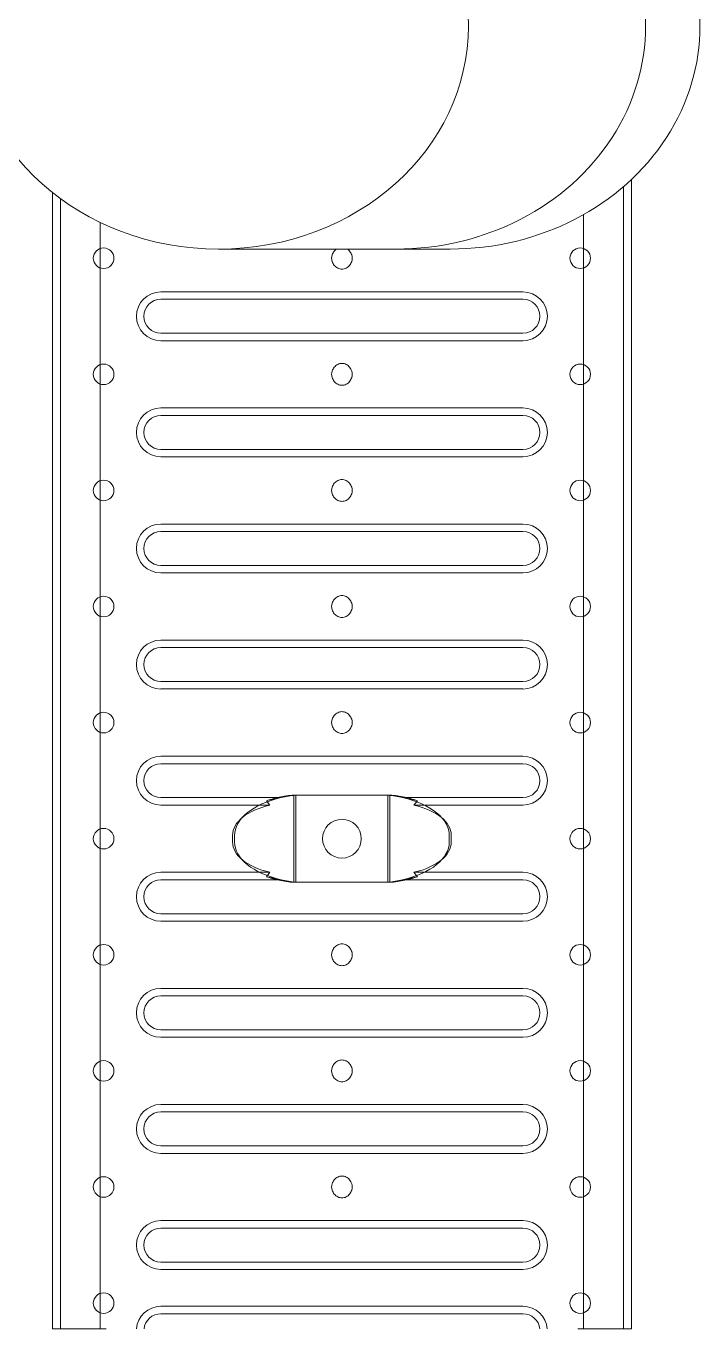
# Model space of a CAD drawing. Header units: inches. Extents: x 211391 to 214260, y -106888 to -102532.
# Drawn here: x 212222.01 to 212226.66, y -104768.54 to -104759.54 of the extents above; entities that cross this region are included whole.
import ezdxf

# ---------------------------------------------------------------- set-up
doc = ezdxf.new("R2010")
doc.units = ezdxf.units.IN
doc.header["$MEASUREMENT"] = 0
doc.layers.add('FIXTURES', color=8, linetype='Continuous', lineweight=9)
doc.layers.add('TEXT', color=3, linetype='Continuous', lineweight=9)

# ---------------------------------------------------------------- blocks, each defined once
blk = doc.blocks.new('ETJHTEj')
at = {"layer": 'FIXTURES', "color": 252, "extrusion": (-2.05085e-07, 7.76119e-08, 1)}
for p, q in [((1144.1028, 549.2531), (1144.1028, 548.8814, 0)), ((1152.0433, 549.2531), (1144.1028, 549.2531)), ((1144.1028, 549.1971, 0), (1151.9929, 549.1971, 0)), ((1144.1028, 548.9224, 0), (1151.8005, 548.9224, 0)), ((1144.2076, 548.5033, 0), (1144.2076, 546.0028, 0)), ((1144.2591, 548.5033, 0), (1144.2591, 546.0028, 0)), ((1144.5135, 546.0028, 0), (1144.5135, 548.5033, 0)), ((1144.565, 546.0028, 0), (1144.565, 548.5033, 0)), ((1144.7995, 548.5033, 0), (1144.7995, 546.0028, 0)), ((1144.851, 548.5033, 0), (1144.851, 546.0028, 0)), ((1145.3156, 546.0028, 0), (1145.3156, 548.5033, 0)), ((1145.3671, 546.0028, 0), (1145.3671, 548.5033, 0)), ((1145.6017, 548.5033, 0), (1145.6017, 546.0028, 0)), ((1145.6532, 548.5033, 0), (1145.6532, 546.0028, 0)), ((1146.1176, 546.0028, 0), (1146.1176, 548.5033, 0)), ((1146.1691, 546.0028, 0), (1146.1691, 548.5033, 0)), ((1146.4036, 548.5033, 0), (1146.4036, 546.0028, 0)), ((1146.4551, 548.5033, 0), (1146.4551, 546.0028, 0)), ((1146.9195, 546.0028, 0), (1146.9195, 548.5033, 0)), ((1146.971, 546.0028, 0), (1146.971, 548.5033, 0)), ((1147.2055, 548.5033, 0), (1147.2055, 547.6724, 0)), ((1147.257, 548.5033, 0), (1147.257, 547.75, 0)), ((1147.7214, 547.75, 0), (1147.7214, 548.5033, 0)), ((1147.7729, 547.6724, 0), (1147.7729, 548.5033, 0)), ((1148.0075, 548.5033, 0), (1148.0075, 546.0028, 0)), ((1148.059, 548.5033, 0), (1148.059, 546.0028, 0)), ((1148.5234, 546.0028, 0), (1148.5234, 548.5033, 0)), ((1148.5749, 546.0028, 0), (1148.5749, 548.5033, 0)), ((1148.8094, 548.5033, 0), (1148.8094, 546.0028, 0)), ((1148.8609, 548.5033, 0), (1148.8609, 546.0028, 0)), ((1149.3253, 546.0028, 0), (1149.3253, 548.5033, 0)), ((1149.3768, 546.0028, 0), (1149.3768, 548.5033, 0)), ((1149.6113, 548.5033, 0), (1149.6113, 546.0028, 0)), ((1149.6628, 548.5033, 0), (1149.6628, 546.0028, 0)), ((1150.1272, 546.0028, 0), (1150.1272, 548.5033, 0)), ((1150.1272, 546.0028, 0), (1150.1272, 548.5033, 0)), ((1150.1787, 546.0028, 0), (1150.1787, 548.5033, 0)), ((1150.1787, 546.0028, 0), (1150.1787, 548.5033, 0)), ((1150.4133, 548.5033, 0), (1150.4133, 546.0028, 0)), ((1150.4133, 548.5033, 0), (1150.4133, 546.0028, 0)), ((1150.4648, 548.5033, 0), (1150.4648, 546.0028, 0)), ((1150.4648, 548.5033, 0), (1150.4648, 546.0028, 0)), ((1150.9292, 546.0028, 0), (1150.9292, 548.5033, 0)), ((1150.9807, 546.0028, 0), (1150.9807, 548.5033, 0)), ((1151.2152, 548.5033, 0), (1151.2152, 546.0028, 0)), ((1151.2667, 548.5033, 0), (1151.2667, 546.0028, 0)), ((1147.4665, 548.0085, 0), (1147.5119, 548.0085, 0)), ((1147.5119, 547.9945, 0), (1147.4665, 547.9945, 0)), ((1147.2267, 547.7742, 0), (1147.257, 547.75, 0)), ((1147.7214, 547.75, 0), (1147.7518, 547.7742, 0)), ((1147.1886, 547.5972, 0), (1147.1886, 546.9089, 0)), ((1147.1886, 547.5849, 0), (1147.7899, 547.5849, 0)), ((1147.1886, 547.5708, 0), (1147.7899, 547.5708, 0)), ((1147.7899, 547.5972, 0), (1147.7899, 546.9089, 0)), ((1145.8252, 547.2951, 0), (1145.8207, 547.289, 0)), ((1145.8301, 547.3006, 0), (1145.8252, 547.2951, 0)), ((1145.8359, 547.3057, 0), (1145.8301, 547.3006, 0)), ((1145.8422, 547.3104, 0), (1145.8359, 547.3057, 0)), ((1145.8488, 547.3144, 0), (1145.8422, 547.3104, 0)), ((1145.8555, 547.3177, 0), (1145.8488, 547.3144, 0)), ((1145.8627, 547.3204, 0), (1145.8555, 547.3177, 0)), ((1145.9153, 547.3177, 0), (1145.9081, 547.3204, 0)), ((1145.922, 547.3144, 0), (1145.9153, 547.3177, 0)), ((1145.9285, 547.3104, 0), (1145.922, 547.3144, 0)), ((1145.9349, 547.3057, 0), (1145.9285, 547.3104, 0)), ((1145.9406, 547.3006, 0), (1145.9349, 547.3057, 0)), ((1145.9455, 547.2951, 0), (1145.9406, 547.3006, 0)), ((1145.95, 547.289, 0), (1145.9455, 547.2951, 0)), ((1146.6271, 547.2951, 0), (1146.6227, 547.289, 0)), ((1146.6321, 547.3006, 0), (1146.6271, 547.2951, 0)), ((1146.6378, 547.3057, 0), (1146.6321, 547.3006, 0)), ((1146.6442, 547.3104, 0), (1146.6378, 547.3057, 0)), ((1146.6507, 547.3144, 0), (1146.6442, 547.3104, 0)), ((1146.6574, 547.3177, 0), (1146.6507, 547.3144, 0)), ((1146.6646, 547.3204, 0), (1146.6574, 547.3177, 0)), ((1146.7172, 547.3177, 0), (1146.71, 547.3204, 0)), ((1146.7239, 547.3144, 0), (1146.7172, 547.3177, 0)), ((1146.7304, 547.3104, 0), (1146.7239, 547.3144, 0)), ((1146.7368, 547.3057, 0), (1146.7304, 547.3104, 0)), ((1146.7425, 547.3006, 0), (1146.7368, 547.3057, 0)), ((1146.7475, 547.2951, 0), (1146.7425, 547.3006, 0)), ((1146.752, 547.289, 0), (1146.7475, 547.2951, 0)), ((1148.231, 547.2951, 0), (1148.2265, 547.289, 0)), ((1148.2359, 547.3006, 0), (1148.231, 547.2951, 0)), ((1148.2417, 547.3057, 0), (1148.2359, 547.3006, 0)), ((1148.248, 547.3104, 0), (1148.2417, 547.3057, 0)), ((1148.2546, 547.3144, 0), (1148.248, 547.3104, 0)), ((1148.2613, 547.3177, 0), (1148.2546, 547.3144, 0)), ((1148.2685, 547.3204, 0), (1148.2613, 547.3177, 0)), ((1148.3211, 547.3177, 0), (1148.3139, 547.3204, 0)), ((1148.3278, 547.3144, 0), (1148.3211, 547.3177, 0)), ((1148.3343, 547.3104, 0), (1148.3278, 547.3144, 0)), ((1148.3407, 547.3057, 0), (1148.3343, 547.3104, 0)), ((1148.3464, 547.3006, 0), (1148.3407, 547.3057, 0)), ((1148.3513, 547.2951, 0), (1148.3464, 547.3006, 0)), ((1148.3558, 547.289, 0), (1148.3513, 547.2951, 0)), ((1149.0329, 547.2951, 0), (1149.0285, 547.289, 0)), ((1149.0379, 547.3006, 0), (1149.0329, 547.2951, 0)), ((1149.0436, 547.3057, 0), (1149.0379, 547.3006, 0)), ((1149.05, 547.3104, 0), (1149.0436, 547.3057, 0)), ((1149.0565, 547.3144, 0), (1149.05, 547.3104, 0)), ((1149.0632, 547.3177, 0), (1149.0565, 547.3144, 0)), ((1149.0704, 547.3204, 0), (1149.0632, 547.3177, 0)), ((1149.123, 547.3177, 0), (1149.1158, 547.3204, 0)), ((1149.1297, 547.3144, 0), (1149.123, 547.3177, 0)), ((1149.1362, 547.3104, 0), (1149.1297, 547.3144, 0)), ((1149.1426, 547.3057, 0), (1149.1362, 547.3104, 0)), ((1149.1483, 547.3006, 0), (1149.1426, 547.3057, 0)), ((1149.1533, 547.2951, 0), (1149.1483, 547.3006, 0)), ((1149.1578, 547.289, 0), (1149.1533, 547.2951, 0)), ((1149.8349, 547.2951, 0), (1149.8304, 547.289, 0)), ((1149.8398, 547.3006, 0), (1149.8349, 547.2951, 0)), ((1149.8455, 547.3057, 0), (1149.8398, 547.3006, 0)), ((1149.8519, 547.3104, 0), (1149.8455, 547.3057, 0)), ((1149.8585, 547.3144, 0), (1149.8519, 547.3104, 0)), ((1149.8651, 547.3177, 0), (1149.8585, 547.3144, 0)), ((1149.8723, 547.3204, 0), (1149.8651, 547.3177, 0)), ((1149.9249, 547.3177, 0), (1149.9177, 547.3204, 0)), ((1149.9316, 547.3144, 0), (1149.9249, 547.3177, 0)), ((1149.9382, 547.3104, 0), (1149.9316, 547.3144, 0)), ((1149.9445, 547.3057, 0), (1149.9382, 547.3104, 0)), ((1149.9503, 547.3006, 0), (1149.9445, 547.3057, 0)), ((1149.9552, 547.2951, 0), (1149.9503, 547.3006, 0)), ((1149.9597, 547.289, 0), (1149.9552, 547.2951, 0)), ((1150.6368, 547.2951, 0), (1150.6323, 547.289, 0)), ((1150.6368, 547.2951, 0), (1150.6323, 547.289, 0)), ((1150.6417, 547.3006, 0), (1150.6368, 547.2951, 0)), ((1150.6417, 547.3006, 0), (1150.6368, 547.2951, 0)), ((1150.6475, 547.3057, 0), (1150.6417, 547.3006, 0)), ((1150.6475, 547.3057, 0), (1150.6417, 547.3006, 0)), ((1150.6538, 547.3104, 0), (1150.6475, 547.3057, 0)), ((1150.6538, 547.3104, 0), (1150.6475, 547.3057, 0)), ((1150.6604, 547.3144, 0), (1150.6538, 547.3104, 0)), ((1150.6604, 547.3144, 0), (1150.6538, 547.3104, 0)), ((1150.6671, 547.3177, 0), (1150.6604, 547.3144, 0)), ((1150.6671, 547.3177, 0), (1150.6604, 547.3144, 0)), ((1150.6743, 547.3204, 0), (1150.6671, 547.3177, 0)), ((1150.6743, 547.3204, 0), (1150.6671, 547.3177, 0)), ((1150.7269, 547.3177, 0), (1150.7197, 547.3204, 0)), ((1150.7269, 547.3177, 0), (1150.7197, 547.3204, 0)), ((1150.7336, 547.3144, 0), (1150.7269, 547.3177, 0)), ((1150.7336, 547.3144, 0), (1150.7269, 547.3177, 0)), ((1150.7401, 547.3104, 0), (1150.7336, 547.3144, 0)), ((1150.7401, 547.3104, 0), (1150.7336, 547.3144, 0)), ((1150.7465, 547.3057, 0), (1150.7401, 547.3104, 0)), ((1150.7465, 547.3057, 0), (1150.7401, 547.3104, 0)), ((1150.7522, 547.3006, 0), (1150.7465, 547.3057, 0)), ((1150.7522, 547.3006, 0), (1150.7465, 547.3057, 0)), ((1150.7572, 547.2951, 0), (1150.7522, 547.3006, 0)), ((1150.7572, 547.2951, 0), (1150.7522, 547.3006, 0)), ((1150.7616, 547.289, 0), (1150.7572, 547.2951, 0)), ((1150.7616, 547.289, 0), (1150.7572, 547.2951, 0)), ((1151.4387, 547.2951, 0), (1151.4343, 547.289, 0)), ((1151.4437, 547.3006, 0), (1151.4387, 547.2951, 0)), ((1151.4494, 547.3057, 0), (1151.4437, 547.3006, 0)), ((1151.4558, 547.3104, 0), (1151.4494, 547.3057, 0)), ((1151.4623, 547.3144, 0), (1151.4558, 547.3104, 0)), ((1151.469, 547.3177, 0), (1151.4623, 547.3144, 0)), ((1151.4762, 547.3204, 0), (1151.469, 547.3177, 0)), ((1151.5288, 547.3177, 0), (1151.5216, 547.3204, 0)), ((1151.5355, 547.3144, 0), (1151.5288, 547.3177, 0)), ((1151.542, 547.3104, 0), (1151.5355, 547.3144, 0)), ((1151.5484, 547.3057, 0), (1151.542, 547.3104, 0)), ((1151.5541, 547.3006, 0), (1151.5484, 547.3057, 0)), ((1151.5591, 547.2951, 0), (1151.5541, 547.3006, 0)), ((1151.5622, 547.2909, 0), (1151.5591, 547.2951, 0)), ((1145.8102, 547.2604, 0), (1145.8098, 547.2531, 0)), ((1145.8098, 547.2531, 0), (1145.8102, 547.2457, 0)), ((1145.8116, 547.2679, 0), (1145.8102, 547.2604, 0)), ((1145.8102, 547.2457, 0), (1145.8116, 547.2382, 0)), ((1145.8138, 547.2753, 0), (1145.8116, 547.2679, 0)), ((1145.8116, 547.2382, 0), (1145.8138, 547.2308, 0)), ((1145.8169, 547.2824, 0), (1145.8138, 547.2753, 0)), ((1145.8138, 547.2308, 0), (1145.8169, 547.2238, 0)), ((1145.8207, 547.289, 0), (1145.8169, 547.2824, 0)), ((1145.8169, 547.2238, 0), (1145.8207, 547.2171, 0)), ((1145.8207, 547.2171, 0), (1145.8252, 547.211, 0)), ((1145.8252, 547.211, 0), (1145.8301, 547.2055, 0)), ((1145.8301, 547.2055, 0), (1145.8359, 547.2004, 0)), ((1145.8359, 547.2004, 0), (1145.8422, 547.1957, 0)), ((1145.9285, 547.1957, 0), (1145.9349, 547.2004, 0)), ((1145.9349, 547.2004, 0), (1145.9406, 547.2055, 0)), ((1145.9406, 547.2055, 0), (1145.9455, 547.211, 0)), ((1145.9455, 547.211, 0), (1145.95, 547.2171, 0)), ((1145.9539, 547.2824, 0), (1145.95, 547.289, 0)), ((1145.95, 547.2171, 0), (1145.9539, 547.2238, 0)), ((1145.957, 547.2753, 0), (1145.9539, 547.2824, 0)), ((1145.9539, 547.2238, 0), (1145.957, 547.2308, 0)), ((1145.9592, 547.2679, 0), (1145.957, 547.2753, 0)), ((1145.957, 547.2308, 0), (1145.9592, 547.2382, 0)), ((1145.9605, 547.2604, 0), (1145.9592, 547.2679, 0)), ((1145.9592, 547.2382, 0), (1145.9605, 547.2457, 0)), ((1145.961, 547.2531, 0), (1145.9605, 547.2604, 0)), ((1145.9605, 547.2457, 0), (1145.961, 547.2531, 0)), ((1146.6122, 547.2604, 0), (1146.6117, 547.2531, 0)), ((1146.6117, 547.2531, 0), (1146.6122, 547.2457, 0)), ((1146.6135, 547.2679, 0), (1146.6122, 547.2604, 0)), ((1146.6122, 547.2457, 0), (1146.6135, 547.2382, 0)), ((1146.6157, 547.2753, 0), (1146.6135, 547.2679, 0)), ((1146.6135, 547.2382, 0), (1146.6157, 547.2308, 0)), ((1146.6188, 547.2824, 0), (1146.6157, 547.2753, 0)), ((1146.6157, 547.2308, 0), (1146.6188, 547.2238, 0)), ((1146.6227, 547.289, 0), (1146.6188, 547.2824, 0)), ((1146.6188, 547.2238, 0), (1146.6227, 547.2171, 0)), ((1146.6227, 547.2171, 0), (1146.6271, 547.211, 0)), ((1146.6271, 547.211, 0), (1146.6321, 547.2055, 0)), ((1146.6321, 547.2055, 0), (1146.6378, 547.2004, 0)), ((1146.6378, 547.2004, 0), (1146.6442, 547.1957, 0)), ((1146.7304, 547.1957, 0), (1146.7368, 547.2004, 0)), ((1146.7368, 547.2004, 0), (1146.7425, 547.2055, 0)), ((1146.7425, 547.2055, 0), (1146.7475, 547.211, 0)), ((1146.7475, 547.211, 0), (1146.752, 547.2171, 0)), ((1146.7558, 547.2824, 0), (1146.752, 547.289, 0)), ((1146.752, 547.2171, 0), (1146.7558, 547.2238, 0)), ((1146.7589, 547.2753, 0), (1146.7558, 547.2824, 0)), ((1146.7558, 547.2238, 0), (1146.7589, 547.2308, 0)), ((1146.7611, 547.2679, 0), (1146.7589, 547.2753, 0)), ((1146.7589, 547.2308, 0), (1146.7611, 547.2382, 0)), ((1146.7624, 547.2604, 0), (1146.7611, 547.2679, 0)), ((1146.7611, 547.2382, 0), (1146.7624, 547.2457, 0)), ((1146.7629, 547.2531, 0), (1146.7624, 547.2604, 0)), ((1146.7624, 547.2457, 0), (1146.7629, 547.2531, 0)), ((1148.216, 547.2604, 0), (1148.2156, 547.2531, 0)), ((1148.2156, 547.2531, 0), (1148.216, 547.2457, 0)), ((1148.2174, 547.2679, 0), (1148.216, 547.2604, 0)), ((1148.216, 547.2457, 0), (1148.2174, 547.2382, 0)), ((1148.2196, 547.2753, 0), (1148.2174, 547.2679, 0)), ((1148.2174, 547.2382, 0), (1148.2196, 547.2308, 0)), ((1148.2227, 547.2824, 0), (1148.2196, 547.2753, 0)), ((1148.2196, 547.2308, 0), (1148.2227, 547.2238, 0)), ((1148.2265, 547.289, 0), (1148.2227, 547.2824, 0)), ((1148.2227, 547.2238, 0), (1148.2265, 547.2171, 0)), ((1148.2265, 547.2171, 0), (1148.231, 547.211, 0)), ((1148.231, 547.211, 0), (1148.2359, 547.2055, 0)), ((1148.2359, 547.2055, 0), (1148.2417, 547.2004, 0)), ((1148.2417, 547.2004, 0), (1148.248, 547.1957, 0)), ((1148.3343, 547.1957, 0), (1148.3407, 547.2004, 0)), ((1148.3407, 547.2004, 0), (1148.3464, 547.2055, 0)), ((1148.3464, 547.2055, 0), (1148.3513, 547.211, 0)), ((1148.3513, 547.211, 0), (1148.3558, 547.2171, 0)), ((1148.3597, 547.2824, 0), (1148.3558, 547.289, 0)), ((1148.3558, 547.2171, 0), (1148.3597, 547.2238, 0)), ((1148.3628, 547.2753, 0), (1148.3597, 547.2824, 0)), ((1148.3597, 547.2238, 0), (1148.3628, 547.2308, 0)), ((1148.365, 547.2679, 0), (1148.3628, 547.2753, 0)), ((1148.3628, 547.2308, 0), (1148.365, 547.2382, 0)), ((1148.3663, 547.2604, 0), (1148.365, 547.2679, 0)), ((1148.365, 547.2382, 0), (1148.3663, 547.2457, 0)), ((1148.3668, 547.2531, 0), (1148.3663, 547.2604, 0)), ((1148.3663, 547.2457, 0), (1148.3668, 547.2531, 0)), ((1149.018, 547.2604, 0), (1149.0175, 547.2531, 0)), ((1149.0175, 547.2531, 0), (1149.018, 547.2457, 0)), ((1149.0193, 547.2679, 0), (1149.018, 547.2604, 0)), ((1149.018, 547.2457, 0), (1149.0193, 547.2382, 0)), ((1149.0215, 547.2753, 0), (1149.0193, 547.2679, 0)), ((1149.0193, 547.2382, 0), (1149.0215, 547.2308, 0)), ((1149.0246, 547.2824, 0), (1149.0215, 547.2753, 0)), ((1149.0215, 547.2308, 0), (1149.0246, 547.2238, 0)), ((1149.0285, 547.289, 0), (1149.0246, 547.2824, 0)), ((1149.0246, 547.2238, 0), (1149.0285, 547.2171, 0)), ((1149.0285, 547.2171, 0), (1149.0329, 547.211, 0)), ((1149.0329, 547.211, 0), (1149.0379, 547.2055, 0)), ((1149.0379, 547.2055, 0), (1149.0436, 547.2004, 0)), ((1149.0436, 547.2004, 0), (1149.05, 547.1957, 0)), ((1149.1362, 547.1957, 0), (1149.1426, 547.2004, 0)), ((1149.1426, 547.2004, 0), (1149.1483, 547.2055, 0)), ((1149.1483, 547.2055, 0), (1149.1533, 547.211, 0)), ((1149.1533, 547.211, 0), (1149.1578, 547.2171, 0)), ((1149.1616, 547.2824, 0), (1149.1578, 547.289, 0)), ((1149.1578, 547.2171, 0), (1149.1616, 547.2238, 0)), ((1149.1647, 547.2753, 0), (1149.1616, 547.2824, 0)), ((1149.1616, 547.2238, 0), (1149.1647, 547.2308, 0)), ((1149.1669, 547.2679, 0), (1149.1647, 547.2753, 0)), ((1149.1647, 547.2308, 0), (1149.1669, 547.2382, 0)), ((1149.1683, 547.2604, 0), (1149.1669, 547.2679, 0)), ((1149.1669, 547.2382, 0), (1149.1683, 547.2457, 0)), ((1149.1687, 547.2531, 0), (1149.1683, 547.2604, 0)), ((1149.1683, 547.2457, 0), (1149.1687, 547.2531, 0)), ((1149.8199, 547.2604, 0), (1149.8195, 547.2531, 0)), ((1149.8195, 547.2531, 0), (1149.8199, 547.2457, 0)), ((1149.8212, 547.2679, 0), (1149.8199, 547.2604, 0)), ((1149.8199, 547.2457, 0), (1149.8212, 547.2382, 0)), ((1149.8234, 547.2753, 0), (1149.8212, 547.2679, 0)), ((1149.8212, 547.2382, 0), (1149.8234, 547.2308, 0)), ((1149.8265, 547.2824, 0), (1149.8234, 547.2753, 0)), ((1149.8234, 547.2308, 0), (1149.8265, 547.2238, 0)), ((1149.8304, 547.289, 0), (1149.8265, 547.2824, 0)), ((1149.8265, 547.2238, 0), (1149.8304, 547.2171, 0)), ((1149.8304, 547.2171, 0), (1149.8349, 547.211, 0)), ((1149.8349, 547.211, 0), (1149.8398, 547.2055, 0)), ((1149.8398, 547.2055, 0), (1149.8455, 547.2004, 0)), ((1149.8455, 547.2004, 0), (1149.8519, 547.1957, 0)), ((1149.9382, 547.1957, 0), (1149.9445, 547.2004, 0)), ((1149.9445, 547.2004, 0), (1149.9503, 547.2055, 0)), ((1149.9503, 547.2055, 0), (1149.9552, 547.211, 0)), ((1149.9552, 547.211, 0), (1149.9597, 547.2171, 0)), ((1149.9636, 547.2824, 0), (1149.9597, 547.289, 0)), ((1149.9597, 547.2171, 0), (1149.9636, 547.2238, 0)), ((1149.9666, 547.2753, 0), (1149.9636, 547.2824, 0)), ((1149.9636, 547.2238, 0), (1149.9666, 547.2308, 0)), ((1149.9689, 547.2679, 0), (1149.9666, 547.2753, 0)), ((1149.9666, 547.2308, 0), (1149.9689, 547.2382, 0)), ((1149.9702, 547.2604, 0), (1149.9689, 547.2679, 0)), ((1149.9689, 547.2382, 0), (1149.9702, 547.2457, 0)), ((1149.9706, 547.2531, 0), (1149.9702, 547.2604, 0)), ((1149.9702, 547.2457, 0), (1149.9706, 547.2531, 0)), ((1150.6218, 547.2604, 0), (1150.6214, 547.2531, 0)), ((1150.6218, 547.2604, 0), (1150.6214, 547.2531, 0)), ((1150.6214, 547.2531, 0), (1150.6218, 547.2457, 0)), ((1150.6214, 547.2531, 0), (1150.6218, 547.2457, 0)), ((1150.6232, 547.2679, 0), (1150.6218, 547.2604, 0)), ((1150.6232, 547.2679, 0), (1150.6218, 547.2604, 0)), ((1150.6218, 547.2457, 0), (1150.6232, 547.2382, 0)), ((1150.6218, 547.2457, 0), (1150.6232, 547.2382, 0)), ((1150.6254, 547.2753, 0), (1150.6232, 547.2679, 0)), ((1150.6254, 547.2753, 0), (1150.6232, 547.2679, 0)), ((1150.6232, 547.2382, 0), (1150.6254, 547.2308, 0)), ((1150.6232, 547.2382, 0), (1150.6254, 547.2308, 0)), ((1150.6285, 547.2824, 0), (1150.6254, 547.2753, 0)), ((1150.6285, 547.2824, 0), (1150.6254, 547.2753, 0)), ((1150.6254, 547.2308, 0), (1150.6285, 547.2238, 0)), ((1150.6254, 547.2308, 0), (1150.6285, 547.2238, 0)), ((1150.6323, 547.289, 0), (1150.6285, 547.2824, 0)), ((1150.6323, 547.289, 0), (1150.6285, 547.2824, 0)), ((1150.6285, 547.2238, 0), (1150.6323, 547.2171, 0)), ((1150.6285, 547.2238, 0), (1150.6323, 547.2171, 0)), ((1150.6323, 547.2171, 0), (1150.6368, 547.211, 0)), ((1150.6323, 547.2171, 0), (1150.6368, 547.211, 0)), ((1150.6368, 547.211, 0), (1150.6417, 547.2055, 0)), ((1150.6368, 547.211, 0), (1150.6417, 547.2055, 0)), ((1150.6417, 547.2055, 0), (1150.6475, 547.2004, 0)), ((1150.6417, 547.2055, 0), (1150.6475, 547.2004, 0)), ((1150.6475, 547.2004, 0), (1150.6538, 547.1957, 0)), ((1150.6475, 547.2004, 0), (1150.6538, 547.1957, 0)), ((1150.7401, 547.1957, 0), (1150.7465, 547.2004, 0)), ((1150.7401, 547.1957, 0), (1150.7465, 547.2004, 0)), ((1150.7465, 547.2004, 0), (1150.7522, 547.2055, 0)), ((1150.7465, 547.2004, 0), (1150.7522, 547.2055, 0)), ((1150.7522, 547.2055, 0), (1150.7572, 547.211, 0)), ((1150.7522, 547.2055, 0), (1150.7572, 547.211, 0)), ((1150.7572, 547.211, 0), (1150.7616, 547.2171, 0)), ((1150.7572, 547.211, 0), (1150.7616, 547.2171, 0)), ((1150.7655, 547.2824, 0), (1150.7616, 547.289, 0)), ((1150.7655, 547.2824, 0), (1150.7616, 547.289, 0)), ((1150.7616, 547.2171, 0), (1150.7655, 547.2238, 0)), ((1150.7616, 547.2171, 0), (1150.7655, 547.2238, 0)), ((1150.7686, 547.2753, 0), (1150.7655, 547.2824, 0)), ((1150.7686, 547.2753, 0), (1150.7655, 547.2824, 0)), ((1150.7655, 547.2238, 0), (1150.7686, 547.2308, 0)), ((1150.7655, 547.2238, 0), (1150.7686, 547.2308, 0)), ((1150.7708, 547.2679, 0), (1150.7686, 547.2753, 0)), ((1150.7708, 547.2679, 0), (1150.7686, 547.2753, 0)), ((1150.7686, 547.2308, 0), (1150.7708, 547.2382, 0)), ((1150.7686, 547.2308, 0), (1150.7708, 547.2382, 0)), ((1150.7721, 547.2604, 0), (1150.7708, 547.2679, 0)), ((1150.7721, 547.2604, 0), (1150.7708, 547.2679, 0)), ((1150.7708, 547.2382, 0), (1150.7721, 547.2457, 0)), ((1150.7708, 547.2382, 0), (1150.7721, 547.2457, 0)), ((1150.7726, 547.2531, 0), (1150.7721, 547.2604, 0)), ((1150.7726, 547.2531, 0), (1150.7721, 547.2604, 0)), ((1150.7721, 547.2457, 0), (1150.7726, 547.2531, 0)), ((1150.7721, 547.2457, 0), (1150.7726, 547.2531, 0)), ((1151.4238, 547.2604, 0), (1151.4233, 547.2531, 0)), ((1151.4233, 547.2531, 0), (1151.4238, 547.2457, 0)), ((1151.4251, 547.2679, 0), (1151.4238, 547.2604, 0)), ((1151.4238, 547.2457, 0), (1151.4251, 547.2382, 0)), ((1151.4273, 547.2753, 0), (1151.4251, 547.2679, 0)), ((1151.4251, 547.2382, 0), (1151.4273, 547.2308, 0)), ((1151.4304, 547.2824, 0), (1151.4273, 547.2753, 0)), ((1151.4273, 547.2308, 0), (1151.4304, 547.2238, 0)), ((1151.4343, 547.289, 0), (1151.4304, 547.2824, 0)), ((1151.4304, 547.2238, 0), (1151.4343, 547.2171, 0)), ((1151.4343, 547.2171, 0), (1151.4387, 547.211, 0)), ((1151.4387, 547.211, 0), (1151.4437, 547.2055, 0)), ((1151.4437, 547.2055, 0), (1151.4494, 547.2004, 0)), ((1151.4494, 547.2004, 0), (1151.4558, 547.1957, 0)), ((1151.542, 547.1957, 0), (1151.5484, 547.2004, 0)), ((1151.5484, 547.2004, 0), (1151.5541, 547.2055, 0)), ((1151.5541, 547.2055, 0), (1151.5591, 547.211, 0)), ((1151.5591, 547.211, 0), (1151.5622, 547.2152, 0)), ((1145.8422, 547.1957, 0), (1145.8488, 547.1917, 0)), ((1145.8488, 547.1917, 0), (1145.8555, 547.1884, 0)), ((1145.8555, 547.1884, 0), (1145.8627, 547.1857, 0)), ((1145.9081, 547.1857, 0), (1145.9153, 547.1884, 0)), ((1145.9153, 547.1884, 0), (1145.922, 547.1917, 0)), ((1145.922, 547.1917, 0), (1145.9285, 547.1957, 0)), ((1146.6442, 547.1957, 0), (1146.6507, 547.1917, 0)), ((1146.6507, 547.1917, 0), (1146.6574, 547.1884, 0)), ((1146.6574, 547.1884, 0), (1146.6646, 547.1857, 0)), ((1146.71, 547.1857, 0), (1146.7172, 547.1884, 0)), ((1146.7172, 547.1884, 0), (1146.7239, 547.1917, 0)), ((1146.7239, 547.1917, 0), (1146.7304, 547.1957, 0)), ((1148.248, 547.1957, 0), (1148.2546, 547.1917, 0)), ((1148.2546, 547.1917, 0), (1148.2613, 547.1884, 0)), ((1148.2613, 547.1884, 0), (1148.2685, 547.1857, 0)), ((1148.3139, 547.1857, 0), (1148.3211, 547.1884, 0)), ((1148.3211, 547.1884, 0), (1148.3278, 547.1917, 0)), ((1148.3278, 547.1917, 0), (1148.3343, 547.1957, 0)), ((1149.05, 547.1957, 0), (1149.0565, 547.1917, 0)), ((1149.0565, 547.1917, 0), (1149.0632, 547.1884, 0)), ((1149.0632, 547.1884, 0), (1149.0704, 547.1857, 0)), ((1149.1158, 547.1857, 0), (1149.123, 547.1884, 0)), ((1149.123, 547.1884, 0), (1149.1297, 547.1917, 0)), ((1149.1297, 547.1917, 0), (1149.1362, 547.1957, 0)), ((1149.8519, 547.1957, 0), (1149.8585, 547.1917, 0)), ((1149.8585, 547.1917, 0), (1149.8651, 547.1884, 0)), ((1149.8651, 547.1884, 0), (1149.8723, 547.1857, 0)), ((1149.9177, 547.1857, 0), (1149.9249, 547.1884, 0)), ((1149.9249, 547.1884, 0), (1149.9316, 547.1917, 0)), ((1149.9316, 547.1917, 0), (1149.9382, 547.1957, 0)), ((1150.6538, 547.1957, 0), (1150.6604, 547.1917, 0)), ((1150.6538, 547.1957, 0), (1150.6604, 547.1917, 0)), ((1150.6604, 547.1917, 0), (1150.6671, 547.1884, 0)), ((1150.6604, 547.1917, 0), (1150.6671, 547.1884, 0)), ((1150.6671, 547.1884, 0), (1150.6743, 547.1857, 0)), ((1150.6671, 547.1884, 0), (1150.6743, 547.1857, 0)), ((1150.7197, 547.1857, 0), (1150.7269, 547.1884, 0)), ((1150.7197, 547.1857, 0), (1150.7269, 547.1884, 0)), ((1150.7269, 547.1884, 0), (1150.7336, 547.1917, 0)), ((1150.7269, 547.1884, 0), (1150.7336, 547.1917, 0)), ((1150.7336, 547.1917, 0), (1150.7401, 547.1957, 0)), ((1150.7336, 547.1917, 0), (1150.7401, 547.1957, 0)), ((1151.4558, 547.1957, 0), (1151.4623, 547.1917, 0)), ((1151.4623, 547.1917, 0), (1151.469, 547.1884, 0)), ((1151.469, 547.1884, 0), (1151.4762, 547.1857, 0)), ((1151.5216, 547.1857, 0), (1151.5288, 547.1884, 0)), ((1151.5288, 547.1884, 0), (1151.5355, 547.1917, 0)), ((1151.5355, 547.1917, 0), (1151.542, 547.1957, 0)), ((1147.1886, 546.9353, 0), (1147.7899, 546.9353, 0)), ((1147.7899, 546.9213, 0), (1147.1886, 546.9213, 0)), ((1147.2055, 546.8337, 0), (1147.2055, 546.0028, 0)), ((1147.257, 546.7561, 0), (1147.2267, 546.7319, 0)), ((1147.257, 546.7561, 0), (1147.257, 546.0028, 0)), ((1147.7518, 546.7319, 0), (1147.7214, 546.7561, 0)), ((1147.7214, 546.0028, 0), (1147.7214, 546.7561, 0)), ((1147.7729, 546.0028, 0), (1147.7729, 546.8337, 0)), ((1147.4665, 546.5116, 0), (1147.5119, 546.5116, 0)), ((1147.5119, 546.4976, 0), (1147.4665, 546.4976, 0)), ((1144.1028, 545.6247, 0), (1144.1028, 545.2531)), ((1144.1028, 545.5837, 0), (1151.7462, 545.5837, 0)), ((1151.9104, 545.309, 0), (1144.1028, 545.309, 0)), ((1144.1028, 545.2531), (1151.9531, 545.2531))]:
    blk.add_line(p, q, dxfattribs=at)
at = {"layer": 'FIXTURES', "ltscale": 5}
blk.add_line((1151.5622, 546.4014, -0.0003), (1151.5622, 548.0007, -0.0003), dxfattribs=at)
at = {"layer": 'FIXTURES', "color": 252, "extrusion": (2.05085e-07, 7.76119e-08, 1)}
for p, q in [((1145.0188, 547.289, 0), (1145.0233, 547.2951, 0)), ((1145.0233, 547.2951, 0), (1145.0282, 547.3006, 0)), ((1145.0282, 547.3006, 0), (1145.0339, 547.3057, 0)), ((1145.0339, 547.3057, 0), (1145.0403, 547.3104, 0)), ((1145.0403, 547.3104, 0), (1145.0469, 547.3144, 0)), ((1145.0469, 547.3144, 0), (1145.0535, 547.3177, 0)), ((1145.0535, 547.3177, 0), (1145.0607, 547.3204, 0)), ((1145.1061, 547.3204, 0), (1145.1133, 547.3177, 0)), ((1145.1133, 547.3177, 0), (1145.12, 547.3144, 0)), ((1145.12, 547.3144, 0), (1145.1266, 547.3104, 0)), ((1145.1266, 547.3104, 0), (1145.1329, 547.3057, 0)), ((1145.1329, 547.3057, 0), (1145.1387, 547.3006, 0)), ((1145.1387, 547.3006, 0), (1145.1436, 547.2951, 0)), ((1145.1436, 547.2951, 0), (1145.1481, 547.289, 0)), ((1145.0078, 547.2531, 0), (1145.0083, 547.2604, 0)), ((1145.0083, 547.2457, 0), (1145.0078, 547.2531, 0)), ((1145.0083, 547.2604, 0), (1145.0096, 547.2679, 0)), ((1145.0096, 547.2382, 0), (1145.0083, 547.2457, 0)), ((1145.0096, 547.2679, 0), (1145.0118, 547.2753, 0)), ((1145.0118, 547.2308, 0), (1145.0096, 547.2382, 0)), ((1145.0118, 547.2753, 0), (1145.0149, 547.2824, 0)), ((1145.0149, 547.2238, 0), (1145.0118, 547.2308, 0)), ((1145.0149, 547.2824, 0), (1145.0188, 547.289, 0)), ((1145.0188, 547.2171, 0), (1145.0149, 547.2238, 0)), ((1145.0233, 547.211, 0), (1145.0188, 547.2171, 0)), ((1145.0282, 547.2055, 0), (1145.0233, 547.211, 0)), ((1145.0339, 547.2004, 0), (1145.0282, 547.2055, 0)), ((1145.0403, 547.1957, 0), (1145.0339, 547.2004, 0)), ((1145.1329, 547.2004, 0), (1145.1266, 547.1957, 0)), ((1145.1387, 547.2055, 0), (1145.1329, 547.2004, 0)), ((1145.1436, 547.211, 0), (1145.1387, 547.2055, 0)), ((1145.1481, 547.2171, 0), (1145.1436, 547.211, 0)), ((1145.1481, 547.289, 0), (1145.1519, 547.2824, 0)), ((1145.1519, 547.2238, 0), (1145.1481, 547.2171, 0)), ((1145.1519, 547.2824, 0), (1145.155, 547.2753, 0)), ((1145.155, 547.2308, 0), (1145.1519, 547.2238, 0)), ((1145.155, 547.2753, 0), (1145.1572, 547.2679, 0)), ((1145.1572, 547.2382, 0), (1145.155, 547.2308, 0)), ((1145.1572, 547.2679, 0), (1145.1586, 547.2604, 0)), ((1145.1586, 547.2457, 0), (1145.1572, 547.2382, 0)), ((1145.1586, 547.2604, 0), (1145.159, 547.2531, 0)), ((1145.159, 547.2531, 0), (1145.1586, 547.2457, 0)), ((1145.0469, 547.1917, 0), (1145.0403, 547.1957, 0)), ((1145.0535, 547.1884, 0), (1145.0469, 547.1917, 0)), ((1145.0607, 547.1857, 0), (1145.0535, 547.1884, 0)), ((1145.1133, 547.1884, 0), (1145.1061, 547.1857, 0)), ((1145.12, 547.1917, 0), (1145.1133, 547.1884, 0)), ((1145.1266, 547.1957, 0), (1145.12, 547.1917, 0))]:
    blk.add_line(p, q, dxfattribs=at)
at = {"layer": 'FIXTURES', "color": 252, "extrusion": (-2.05085e-07, 7.76119e-08, 1)}
for centre, radius in [((1144.2813, 548.899, -0.0002), 0.0711), ((1145.8854, 548.899, -0.0002), 0.0711), ((1146.6873, 548.899, -0.0002), 0.0711), ((1147.4892, 548.899, -0.0002), 0.0711), ((1148.2912, 548.899, -0.0002), 0.0711), ((1149.0931, 548.899, -0.0002), 0.0711), ((1149.895, 548.899, -0.0002), 0.0711), ((1150.697, 548.899, -0.0002), 0.0711), ((1150.697, 548.899, -0.0002), 0.0711), ((1151.4989, 548.899, -0.0002), 0.0711), ((1147.4892, 547.2531, -0.0002), 0.1339), ((1144.2813, 545.6071, -0.0002), 0.0711), ((1145.8854, 545.6071, -0.0002), 0.0711), ((1146.6873, 545.6071, -0.0002), 0.0711), ((1147.4892, 545.6071, -0.0002), 0.0711), ((1148.2912, 545.6071, -0.0002), 0.0711), ((1149.0931, 545.6071, -0.0002), 0.0711), ((1149.895, 545.6071, -0.0002), 0.0711), ((1150.697, 545.6071, -0.0002), 0.0711), ((1150.697, 545.6071, -0.0002), 0.0711), ((1151.4989, 545.6071, -0.0002), 0.0711)]:
    blk.add_circle(centre, radius, dxfattribs=at)
at = {"layer": 'FIXTURES', "color": 252, "extrusion": (2.05085e-07, 7.76119e-08, 1)}
for centre in [(1145.0834, 548.899, 0.0003), (1145.0834, 545.6071, 0.0003)]:
    blk.add_circle(centre, 0.0711, dxfattribs=at)
at = {"layer": 'FIXTURES', "color": 252, "extrusion": (-2.05085e-07, 7.76119e-08, 1)}
for centre, radius, start, end in [((1144.0903, 548.5033, -0.0002), 0.1688, 0, 85.75827), ((1144.6823, 548.5033, -0.0002), 0.1688, 0, 180), ((1145.4844, 548.5033, -0.0002), 0.1688, 0, 180), ((1146.2863, 548.5033, -0.0002), 0.1688, 0, 180), ((1147.0883, 548.5033, -0.0002), 0.1688, 0, 180), ((1147.8902, 548.5033, -0.0002), 0.1688, 0, 180), ((1148.6921, 548.5033, -0.0002), 0.1688, 0, 180), ((1149.4941, 548.5033, -0.0002), 0.1688, 0, 180), ((1150.296, 548.5033, -0.0002), 0.1688, 0, 180), ((1150.296, 548.5033, -0.0002), 0.1688, 0, 180), ((1151.0979, 548.5033, -0.0002), 0.1688, 0, 180), ((1144.0903, 548.5033, -0.0002), 0.1173, 0, 83.88919), ((1144.6823, 548.5033, -0.0002), 0.1173, 0, 180), ((1145.4844, 548.5033, -0.0002), 0.1173, 0, 180), ((1146.2863, 548.5033, -0.0002), 0.1173, 0, 180), ((1147.0883, 548.5033, -0.0002), 0.1173, 0, 180), ((1147.8902, 548.5033, -0.0002), 0.1173, 0, 180), ((1148.6921, 548.5033, -0.0002), 0.1173, 0, 180), ((1149.4941, 548.5033, -0.0002), 0.1173, 0, 180), ((1150.296, 548.5033, -0.0002), 0.1173, 0, 180), ((1150.296, 548.5033, -0.0002), 0.1173, 0, 180), ((1151.0979, 548.5033, -0.0002), 0.1173, 0, 180), ((1145.8854, 547.2531, -0.0002), 0.0711, 71.38854, 108.61146), ((1146.6873, 547.2531, -0.0002), 0.0711, 71.38854, 108.61146), ((1148.2912, 547.2531, -0.0002), 0.0711, 71.38854, 108.61146), ((1149.0931, 547.2531, -0.0002), 0.0711, 71.38854, 108.61146), ((1149.895, 547.2531, -0.0002), 0.0711, 71.38854, 108.61146), ((1150.697, 547.2531, -0.0002), 0.0711, 71.38854, 108.61146), ((1150.697, 547.2531, -0.0002), 0.0711, 71.38854, 108.61146), ((1151.4989, 547.2531, -0.0002), 0.0711, 71.38854, 108.61146), ((1145.8854, 547.2531, -0.0002), 0.0711, 251.38854, 288.61146), ((1146.6873, 547.2531, -0.0002), 0.0711, 251.38854, 288.61146), ((1148.2912, 547.2531, -0.0002), 0.0711, 251.38854, 288.61146), ((1149.0931, 547.2531, -0.0002), 0.0711, 251.38854, 288.61146), ((1149.895, 547.2531, -0.0002), 0.0711, 251.38854, 288.61146), ((1150.697, 547.2531, -0.0002), 0.0711, 251.38854, 288.61146), ((1150.697, 547.2531, -0.0002), 0.0711, 251.38854, 288.61146), ((1151.4989, 547.2531, -0.0002), 0.0711, 251.38854, 288.61146), ((1144.0903, 546.0028, -0.0002), 0.1173, 276.11081, 0), ((1144.0903, 546.0028, -0.0002), 0.1688, 274.24173, 0), ((1144.6823, 546.0028, -0.0002), 0.1688, 180, 0), ((1144.6823, 546.0028, -0.0002), 0.1173, 180, 0), ((1145.4844, 546.0028, -0.0002), 0.1688, 180, 0), ((1145.4844, 546.0028, -0.0002), 0.1173, 180, 0), ((1146.2863, 546.0028, -0.0002), 0.1688, 180, 0), ((1146.2863, 546.0028, -0.0002), 0.1173, 180, 0), ((1147.0883, 546.0028, -0.0002), 0.1688, 180, 0), ((1147.0883, 546.0028, -0.0002), 0.1173, 180, 0), ((1147.8902, 546.0028, -0.0002), 0.1688, 180, 0), ((1147.8902, 546.0028, -0.0002), 0.1173, 180, 0), ((1148.6921, 546.0028, -0.0002), 0.1688, 180, 0), ((1148.6921, 546.0028, -0.0002), 0.1173, 180, 0), ((1149.4941, 546.0028, -0.0002), 0.1688, 180, 0), ((1149.4941, 546.0028, -0.0002), 0.1173, 180, 0), ((1150.296, 546.0028, -0.0002), 0.1688, 180, 0), ((1150.296, 546.0028, -0.0002), 0.1688, 180, 0), ((1150.296, 546.0028, -0.0002), 0.1173, 180, 0), ((1150.296, 546.0028, -0.0002), 0.1173, 180, 0), ((1151.0979, 546.0028, -0.0002), 0.1688, 180, 0), ((1151.0979, 546.0028, -0.0002), 0.1173, 180, 0)]:
    blk.add_arc(centre, radius, start, end, dxfattribs=at)
at = {"layer": 'FIXTURES', "color": 252, "extrusion": (2.05085e-07, 7.76119e-08, 1)}
for start, end in [(71.38854, 108.61146), (251.38854, 288.61146)]:
    blk.add_arc((1145.0834, 547.2531, 0.0003), 0.0711, start, end, dxfattribs=at)
at = {"layer": 'FIXTURES', "ltscale": 5}
for centre, major_axis, start_param, end_param in [((1153.1028, 548.0007, -0.0003), (0, 1.725), 4.712389, 7.853982), ((1153.1028, 547.6252, -0.0003), (0, 1.725), 4.712389, 7.853982), ((1153.1028, 546.4014, 0), (0, -1.725), -1.570796, 4.712389)]:
    blk.add_ellipse(centre, major_axis=major_axis, ratio=0.8931, start_param=start_param, end_param=end_param, dxfattribs=at)
at = {"layer": 'FIXTURES', "color": 252, "extrusion": (2.05085e-07, -7.76119e-08, -1)}
for centre, major_axis, ratio, start_param, end_param in [((1147.4665, 547.4649, 0), (0, 0.5296, 0), 0.535714, -1.16808, 0), ((1147.4665, 547.5834, 0), (0, 0.4251, 0), 0.535714, -1.16808, 0), ((1147.5119, 547.5834, 0), (0, 0.4251, 0), 0.535714, 0, 1.16808), ((1147.5119, 547.4649, 0), (0, 0.5296, 0), 0.535714, 0, 1.16808), ((1147.4665, 547.4649, 0), (-0.0323, -0.6845, 0), 0.411769, 1.859366, 2.020086), ((1147.4665, 547.4913, 0), (0, 0.5296, 0), 0.535714, -1.16808, -1.00736), ((1147.5119, 547.4913, 0), (0, 0.5296, 0), 0.535714, 1.00736, 1.16808), ((1147.5119, 547.4649, 0), (-0.0323, 0.6845, 0), 0.411769, 1.121506, 1.282227), ((1147.4665, 547.4913, 0), (0, -0.5296, 0), 0.535714, 1.772154, 1.973512), ((1147.4665, 547.4649, 0), (0, -0.5296, 0), 0.535714, 1.772154, 1.973512), ((1147.5119, 547.4913, 0), (0, 0.5296, 0), 0.535714, 1.16808, 1.369438), ((1147.5119, 547.4649, 0), (0, 0.5296, 0), 0.535714, 1.16808, 1.369438), ((1147.4665, 547.0412, 0), (0, 0.5296, 0), 0.535714, 4.309673, 4.511031), ((1147.5119, 547.0412, 0), (0, -0.5296, 0), 0.535714, -1.369438, -1.16808), ((1147.4665, 547.0148, 0), (0, 0.5296, 0), 0.535714, 4.309673, 4.511031), ((1147.5119, 547.0148, 0), (0, -0.5296, 0), 0.535714, -1.369438, -1.16808), ((1147.4665, 547.0412, 0), (-0.0323, 0.6845, 0), 0.411769, 4.263099, 4.42382), ((1147.4665, 547.0412, 0), (0, 0.5296, 0), 0.535714, 3.141593, 4.309673), ((1147.4665, 547.0148, 0), (0, 0.5296, 0), 0.535714, 4.148952, 4.309673), ((1147.4665, 546.9227, 0), (0, 0.4251, 0), 0.535714, 3.141593, 4.309673), ((1147.5119, 547.0412, 0), (0, 0.5296, 0), 0.535714, 1.973512, 3.141593), ((1147.5119, 546.9227, 0), (0, 0.4251, 0), 0.535714, 1.973512, 3.141593), ((1147.5119, 547.0412, 0), (-0.0323, -0.6845, 0), 0.411769, -1.282227, -1.121506), ((1147.5119, 547.0148, 0), (0, 0.5296, 0), 0.535714, 1.973512, 2.134233)]:
    blk.add_ellipse(centre, major_axis=major_axis, ratio=ratio, start_param=start_param, end_param=end_param, dxfattribs=at)
blk = doc.blocks.new('GY')
at = {"layer": 'FIXTURES', "xscale": -1, "rotation": 270}
blk.add_blockref('ETJHTEj', (209551.144, -105832.09), dxfattribs=at)

msp = doc.modelspace()

# ---------------------------------------------------------------- block references
at = {"layer": 'TEXT', "ltscale": 10}
msp.add_blockref('GY', (2125.7913, -80.554), dxfattribs=at)

doc.saveas('drawing.dxf')
